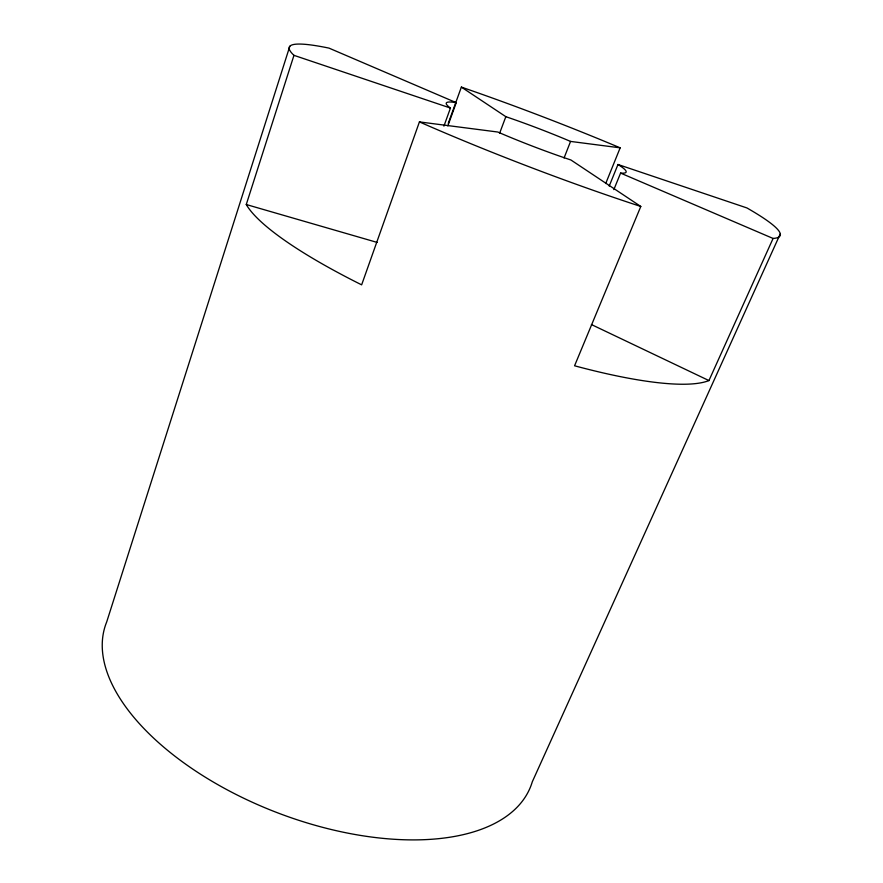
<?xml version="1.0" encoding="UTF-8"?>
<svg xmlns="http://www.w3.org/2000/svg" width="883" height="883" viewBox="0 0 883 883"><rect width="100%" height="100%" fill="white"/><g stroke="black" fill="none" stroke-linecap="round" stroke-linejoin="round"><path stroke-width="1.32" d="M289.79 46.313L106.7 621.941A227.406 115.739 21 0 0 280.054 813.751A227.406 115.739 21 0 0 532.283 781.819L780.296 233.818M609.204 186.092L617.979 164.492L746.93 207.947A262.902 25.795 21 0 1 773.078 238.454L708.939 380.573A254.072 50.85 21 0 1 574.568 365.783L640.793 206.467L570.926 159.989A96.302 9.316 21 0 1 497.769 132.02L419.425 121.909L361.644 284.845A254.072 50.85 21 0 1 246.269 204.525L293.962 55.342A262.902 25.795 21 0 1 328.984 48.112L456.246 102.66L447.836 125.905M443.917 126.148L450.451 108.057A96.302 9.316 21 0 1 456.246 102.66M448.255 123.355L461.368 87.097A262.902 25.795 21 0 1 620.164 147.836L605.716 183.521M499.59 133.333L505.838 116.677L461.368 87.097M564.071 157.98L570.561 141.423L620.164 147.836M613.851 189.613L620.583 173.09A96.302 9.316 21 0 0 617.979 164.492M246.269 204.525L377.14 242.417M293.962 55.342L450.451 108.057M620.583 173.09L773.078 238.454M591.389 324.536L708.939 380.573M640.793 206.467A262.902 25.795 21 0 1 419.425 121.909M505.838 116.677A96.302 9.316 21 0 1 570.561 141.423"/></g></svg>
